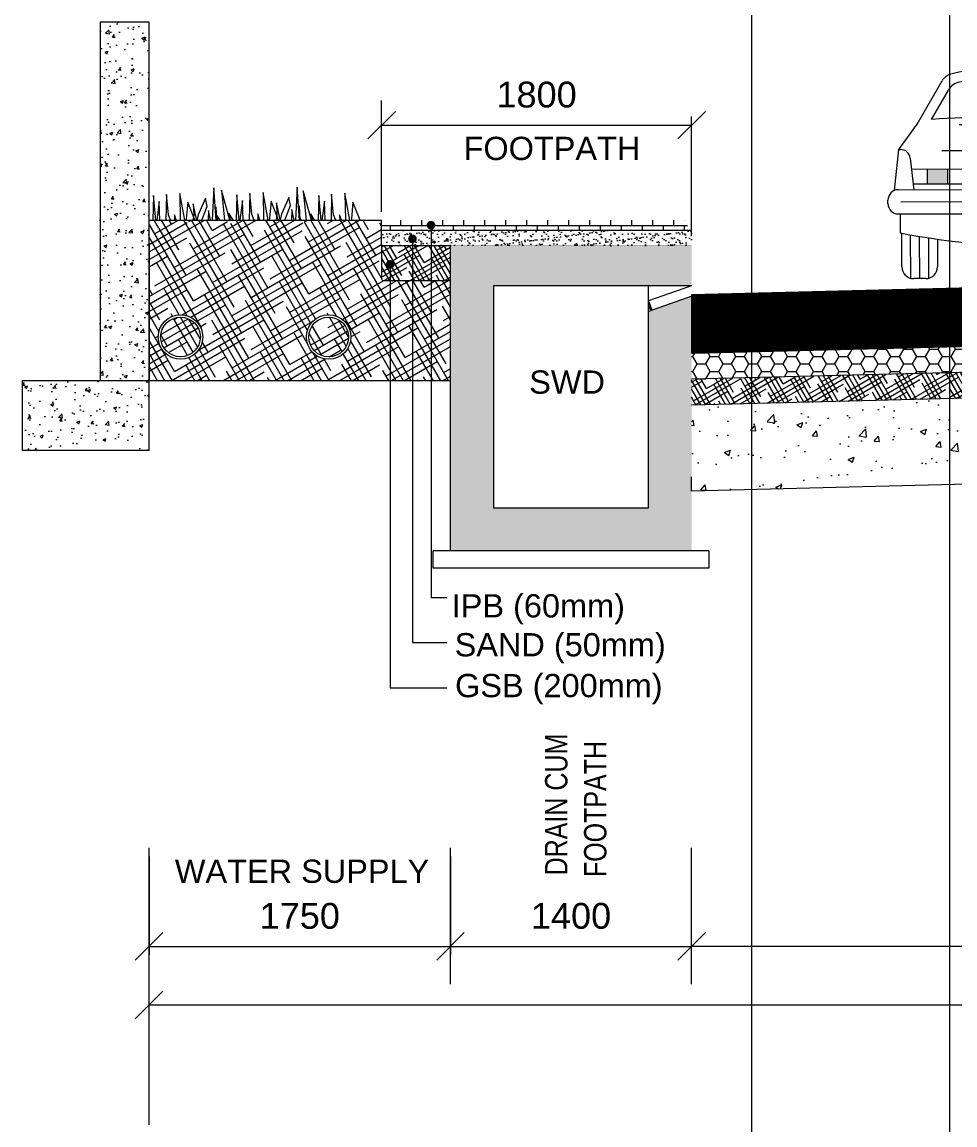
# Model space of a CAD drawing. Header units: inches. Extents: x 1863003 to 1881330, y 133141 to 515800.
# Drawn here: x 1865005 to 1870421, y 151712 to 158120 of the extents above; entities that cross this region are included whole.
import ezdxf

# ---------------------------------------------------------------- set-up
doc = ezdxf.new("R2010")
doc.units = ezdxf.units.IN
doc.header["$MEASUREMENT"] = 0
doc.layers.get('0').update_dxf_attribs({"color": 4, "linetype": 'ELEC_LINE', "lineweight": 13})
doc.layers.get('Defpoints').update_dxf_attribs({"lineweight": 13})
for name, color, linetype, lineweight in [('DIM', 7, 'Continuous', 13), ('DIMEN', 7, 'Continuous', 13), ('HATCH', 252, 'Continuous', 13)]:
    doc.layers.add(name, color=color, linetype=linetype, lineweight=lineweight)
doc.styles.add('ARIAL', font='arial.ttf')
doc.styles.get("Standard").update_dxf_attribs({"font": 'romans.shx'})
doc.linetypes.add('ELEC_LINE', pattern='A,12.7,-5.08,["EL",Standard,S=2.54,R=0,X=-2.54,Y=-1.27],-5.08', length=22.86)
doc.dimstyles.get("Standard").update_dxf_attribs({"dimtxt": 180, "dimasz": 160, "dimexe": 50, "dimexo": 50, "dimgap": 100, "dimtad": 1, "dimdec": 0, "dimzin": 0, "dimdsep": 46, "dimtxsty": 'ARIAL', "dimcen": 0.09, "dimclrd": 256, "dimclre": 256, "dimclrt": 256, "dimadec": 0, "dimazin": 0, "dimtm": 1e-09, "dimtfac": 1, "dimtdec": 0, "dimtofl": 0, "dimtmove": 0, "dimatfit": 3, "dimfxl": 0, "dimtolj": 1, "dimtzin": 0, "dimlwd": 9, "dimlwe": -1, "dimarcsym": 0})

# ---------------------------------------------------------------- blocks, each defined once
blk = doc.blocks.new('ca')
at = {"color": 8}
for p, q in [((-28.87, 25.62), (-23.64, 34.63)), ((28.87, 25.62), (23.64, 34.63)), ((-25.85, 26.63), (-22.36, 32.7)), ((25.85, 26.63), (22.36, 32.7)), ((-32.64, 20.39), (-28.87, 25.62)), ((-11.87, 25.46), (-20.19, 25.46)), ((-11.87, 25.46), (-13.81, 12.06)), ((0, 26.33), (-11.87, 25.46)), ((0, 26.33), (11.87, 25.46)), ((0, 21.14), (0, 26.33)), ((11.87, 25.46), (13.81, 12.06)), ((11.87, 25.46), (20.19, 25.46)), ((32.64, 20.39), (28.87, 25.62)), ((0, 21.14), (-10.62, 21.14)), ((0, 21.14), (10.62, 21.14)), ((-33.58, 11.92), (-32.64, 20.39)), ((-32.64, 20.39), (-32.28, 20.39)), ((-30.3, 18.62), (-29.57, 12.06)), ((-12.64, 20.11), (-23.75, 20.11)), ((0, 19.41), (0, 12.06)), ((12.64, 20.11), (23.75, 20.11)), ((30.3, 18.62), (29.57, 12.06)), ((32.64, 20.39), (32.28, 20.39)), ((33.58, 11.92), (32.64, 20.39)), ((-30.05, 16.33), (0, 16.33)), ((-26.76, 13.26), (-26.76, 16.33)), ((-22.56, 13.26), (-22.56, 16.33)), ((-17.19, 13.26), (-17.19, 16.33)), ((30.05, 16.33), (0, 16.33)), ((17.19, 13.26), (17.19, 16.33)), ((22.56, 13.26), (22.56, 16.33)), ((26.76, 13.26), (26.76, 16.33)), ((-32.79, 12.06), (0, 12.06)), ((-29.71, 13.26), (0, 13.26)), ((29.71, 13.26), (0, 13.26)), ((32.79, 12.06), (0, 12.06)), ((-34.95, 9.21), (-34.95, 9.91)), ((-32.26, 9.56), (0, 9.56)), ((32.26, 9.56), (0, 9.56)), ((34.95, 9.21), (34.95, 9.91)), ((-32.79, 7.05), (0, 7.05)), ((-32.41, 7.05), (-32.41, 3.13)), ((32.79, 7.05), (0, 7.05)), ((32.41, 7.05), (32.41, 3.13)), ((-6.6, 1.76), (-6.6, 6.69)), ((-6.6, 6.69), (0, 6.69)), ((6.6, 6.69), (0, 6.69)), ((6.6, 1.76), (6.6, 6.69)), ((-32.09, -3.91), (-32.09, 3.06)), ((-30.28, -6.26), (-30.28, 2.73)), ((-28.4, -6.35), (-28.4, 2.4)), ((28.4, -6.35), (28.4, 2.4)), ((30.28, -6.26), (30.28, 2.73)), ((32.09, -3.91), (32.09, 3.06)), ((-26.52, -6.26), (-26.52, 2.09)), ((-24.71, 1.81), (-24.71, -3.91)), ((0, 1.76), (-6.6, 1.76)), ((0, 1.76), (6.6, 1.76)), ((24.71, 1.81), (24.71, -3.91)), ((26.52, -6.26), (26.52, 2.09)), ((-27.15, -6.35), (-29.66, -6.35)), ((27.15, -6.35), (29.66, -6.35))]:
    blk.add_line(p, q, dxfattribs=at)
for centre, radius, start, end in [((0, -51.16), 89.85, 90, 104.0557), ((0, -51.16), 89.85, 75.9443, 90), ((-21.11, 33.15), 2.93, 104.0557, 149.858), ((-19.5, 31.06), 3.3, 100.1965, 150.1888), ((0, -77.34), 113.45, 90, 100.1965), ((0, -77.34), 113.45, 79.8035, 90), ((19.5, 31.06), 3.3, 29.8112, 79.8035), ((21.11, 33.15), 2.93, 30.142, 75.9443), ((0, -444.78), 472.11, 90, 93.1382), ((0, -444.78), 472.11, 86.8618, 90), ((-32.28, 18.4), 1.99, 6.3627, 90), ((32.28, 18.4), 1.99, 90, 173.6373), ((-32.79, 9.91), 2.16, 90, 180), ((32.79, 9.91), 2.16, 0, 90), ((-32.79, 9.21), 2.16, 180, 270), ((32.79, 9.21), 2.16, 270, 0), ((0, 169.59), 169.59, 258.9833, 270), ((0, 169.59), 169.59, 270, 281.0167), ((-29.66, -3.91), 2.44, 180, 270), ((-27.15, -3.91), 2.44, 270, 0), ((27.15, -3.91), 2.44, 180, 270), ((29.66, -3.91), 2.44, 270, 0)]:
    blk.add_arc(centre, radius, start, end, dxfattribs=at)
for points in [[(-22.56, 13.26), (-22.56, 16.33), (-26.76, 13.26), (-26.76, 16.33)], [(22.56, 13.26), (22.56, 16.33), (26.76, 13.26), (26.76, 16.33)]]:
    blk.add_solid(points, dxfattribs=at)
blk = doc.blocks.new('_Oblique')
at = {"color": 0, "linetype": 'ByBlock', "lineweight": -2}
blk.add_line((-0.5, -0.5), (0.5, 0.5), dxfattribs=at)
blk = doc.blocks.new('*D256')
at = {"layer": 'Defpoints', "color": 0, "ltscale": 0.02}
for p in [(1868892.3, 152749.4), (1868892.3, 152749.4), (1875892.3, 152749.4)]:
    blk.add_point(p, dxfattribs=at)
at = {"layer": 'DIMEN', "lineweight": 9, "ltscale": 0.02}
blk.add_line((1875892.3, 152749.4), (1868892.3, 152749.4), dxfattribs=at)
at = {"layer": 'DIMEN', "lineweight": 9, "ltscale": 0.02, "xscale": 160, "yscale": 160, "zscale": 160, "rotation": 180}
blk.add_blockref('_Oblique', (1868892.3, 152749.4), dxfattribs=at)
at = {"layer": 'DIMEN', "lineweight": 9, "ltscale": 0.02, "xscale": 160, "yscale": 160, "zscale": 160}
blk.add_blockref('_Oblique', (1875892.3, 152749.4), dxfattribs=at)
at = {"layer": 'DIMEN', "ltscale": 0.02, "insert": (1872392.3, 152926.9), "char_height": 150, "attachment_point": 5, "style": 'ARIAL'}
blk.add_mtext('\\A1;7.0m CARRIAGEWAY', dxfattribs=at)
blk = doc.blocks.new('*D257')
at = {"layer": 'Defpoints', "color": 0, "ltscale": 0.02}
for p in [(1867492.3, 152749.4), (1868892.3, 152749.4), (1868892.3, 152749.4)]:
    blk.add_point(p, dxfattribs=at)
at = {"layer": 'DIMEN', "lineweight": 9, "ltscale": 0.02}
blk.add_line((1867492.3, 152749.4), (1868892.3, 152749.4), dxfattribs=at)
at = {"layer": 'DIMEN', "lineweight": 9, "ltscale": 0.02, "xscale": 160, "yscale": 160, "zscale": 160, "rotation": 180}
blk.add_blockref('_Oblique', (1867492.3, 152749.4), dxfattribs=at)
at = {"layer": 'DIMEN', "lineweight": 9, "ltscale": 0.02, "xscale": 160, "yscale": 160, "zscale": 160}
blk.add_blockref('_Oblique', (1868892.3, 152749.4), dxfattribs=at)
at = {"layer": 'DIMEN', "ltscale": 0.02, "insert": (1868192.3, 152925.9), "char_height": 150, "attachment_point": 5, "style": 'ARIAL'}
blk.add_mtext('\\A1;1400', dxfattribs=at)
blk = doc.blocks.new('*D258')
at = {"layer": 'Defpoints', "color": 0, "ltscale": 0.02}
for p in [(1879742.3, 152409.1), (1865742.3, 152231.5), (1879742.3, 152231.5)]:
    blk.add_point(p, dxfattribs=at)
at = {"layer": 'DIMEN', "ltscale": 0.02}
for p, q in [((1865742.3, 152281.5), (1865742.3, 152459.1)), ((1879742.3, 152281.5), (1879742.3, 152459.1))]:
    blk.add_line(p, q, dxfattribs=at)
at = {"layer": 'DIMEN', "lineweight": 9, "ltscale": 0.02}
blk.add_line((1865742.3, 152409.1), (1879742.3, 152409.1), dxfattribs=at)
at = {"layer": 'DIMEN', "lineweight": 9, "ltscale": 0.02, "xscale": 160, "yscale": 160, "zscale": 160, "rotation": 180}
blk.add_blockref('_Oblique', (1865742.3, 152409.1), dxfattribs=at)
at = {"layer": 'DIMEN', "lineweight": 9, "ltscale": 0.02, "xscale": 160, "yscale": 160, "zscale": 160}
blk.add_blockref('_Oblique', (1879742.3, 152409.1), dxfattribs=at)
at = {"layer": 'DIMEN', "ltscale": 0.02, "insert": (1872392.3, 152586.7), "char_height": 150, "attachment_point": 5, "style": 'ARIAL'}
blk.add_mtext('\\A1;14000 ROW', dxfattribs=at)
blk = doc.blocks.new('*D261')
at = {"layer": 'Defpoints', "color": 0, "ltscale": 0.02}
for p in [(1865742.3, 153321.5), (1867492.3, 153321.5), (1867492.3, 152749.4)]:
    blk.add_point(p, dxfattribs=at)
at = {"layer": 'DIMEN', "ltscale": 0.02}
for p, q in [((1865742.3, 153271.5), (1865742.3, 152699.4)), ((1867492.3, 153271.5), (1867492.3, 152699.4))]:
    blk.add_line(p, q, dxfattribs=at)
at = {"layer": 'DIMEN', "lineweight": 9, "ltscale": 0.02}
blk.add_line((1865742.3, 152749.4), (1867492.3, 152749.4), dxfattribs=at)
at = {"layer": 'DIMEN', "lineweight": 9, "ltscale": 0.02, "xscale": 160, "yscale": 160, "zscale": 160, "rotation": 180}
blk.add_blockref('_Oblique', (1865742.3, 152749.4), dxfattribs=at)
at = {"layer": 'DIMEN', "lineweight": 9, "ltscale": 0.02, "xscale": 160, "yscale": 160, "zscale": 160}
blk.add_blockref('_Oblique', (1867492.3, 152749.4), dxfattribs=at)
at = {"layer": 'DIMEN', "ltscale": 0.02, "insert": (1866617.3, 152925.9), "char_height": 150, "attachment_point": 5, "style": 'ARIAL'}
blk.add_mtext('\\A1;1750', dxfattribs=at)
blk = doc.blocks.new('*D334')
at = {"layer": 'Defpoints', "color": 0, "ltscale": 0.02}
for p in [(1868892.3, 157520.9), (1867092.3, 157420.3), (1868892.3, 157420.3)]:
    blk.add_point(p, dxfattribs=at)
at = {"layer": 'DIMEN', "ltscale": 0.02}
for p, q in [((1867092.3, 157470.3), (1867092.3, 157570.9)), ((1868892.3, 157470.3), (1868892.3, 157570.9))]:
    blk.add_line(p, q, dxfattribs=at)
at = {"layer": 'DIMEN', "lineweight": 9, "ltscale": 0.02}
blk.add_line((1867092.3, 157520.9), (1868892.3, 157520.9), dxfattribs=at)
at = {"layer": 'DIMEN', "lineweight": 9, "ltscale": 0.02, "xscale": 160, "yscale": 160, "zscale": 160, "rotation": 180}
blk.add_blockref('_Oblique', (1867092.3, 157520.9), dxfattribs=at)
at = {"layer": 'DIMEN', "lineweight": 9, "ltscale": 0.02, "xscale": 160, "yscale": 160, "zscale": 160}
blk.add_blockref('_Oblique', (1868892.3, 157520.9), dxfattribs=at)
at = {"layer": 'DIMEN', "ltscale": 0.02, "insert": (1867992.3, 157697.5), "char_height": 150, "attachment_point": 5, "style": 'ARIAL'}
blk.add_mtext('\\A1;1800', dxfattribs=at)

msp = doc.modelspace()

# ---------------------------------------------------------------- hatches: boundary and pattern name
at = {"layer": 'DIM', "linetype": 'Continuous'}
h = msp.add_hatch(dxfattribs=at)
h.set_pattern_fill('AR-CONC')
h.set_pattern_definition([(50, (2550, -355494.32), (182.184669, -15.939086), [19.05, -209.55]), (355, (2550, -355494.32), (-35.243421, 191.056845), [15.24, -167.640584]), (100.451445, (2565.18, -355495.65), (146.941247, 175.117752), [16.190009, -178.090245]), (46.1842, (2550, -355443.52), (271.07904, -42.042328), [28.575, -314.325]), (96.635558, (2572.6, -355447.02), (237.404134, 247.426125), [24.285023, -267.13561]), (351.184151, (2550, -355443.52), (237.404134, 247.426125), [22.859967, -251.45973]), (21, (2575.4, -355456.22), (151.614391, -102.265198), [19.05, -209.55]), (326, (2575.4, -355456.22), (61.802028, 184.187966), [15.24, -167.64]), (71.451445, (2588.03, -355464.74), (213.41642, 81.922769), [16.190009, -178.089938]), (37.5, (2550, -355494.32), (3.0886033, 84.5550389), [0, -165.608, 0, -170.18, 0, -168.275]), (7.5, (2550, -355494.32), (66.8196625, 100.180575), [0, -97.028, 0, -161.798, 0, -64.135]), (327.5, (2493.36, -355494.32), (135.5905952, -5.728744), [0, -63.5, 0, -198.12, 0, -262.89]), (317.5, (2467.96, -355494.32), (148.1291814, 25.426491), [0, -82.55, 0, -131.572, 0, -186.69])])
h.paths.add_polyline_path([(1865742.3, 156035.8), (1865004.8, 156035.8), (1865004.8, 155633.4), (1865742.3, 155633.4)])
h.paths.add_polyline_path([(1865742.3, 158119.8), (1865457.8, 158119.8), (1865457.8, 156035.8), (1865742.3, 156035.8)])
at = {"layer": 'DIM', "linetype": 'Continuous', "ltscale": 0.02}
h = msp.add_hatch(dxfattribs=at)
h.set_pattern_fill('HOUND', color=31, scale=600, angle=30, style=0)
h.set_pattern_definition([(30, (0, -355494.32), (111.1538106, 107.47595264), [600, -300]), (120, (0, -355494.32), (42.52404736, -148.6538106), [600, -300])])
h.paths.add_polyline_path([(1866053.9, 156290.2, -1), (1865795.5, 156290.2, -1)], flags=16)
h.paths.add_polyline_path([(1866039.9, 156290.2, -1), (1865809.5, 156290.2, -1)], flags=0)
h.paths.add_polyline_path([(1866914.2, 156290.2, -1), (1866655.7, 156290.2, -1)], flags=16)
h.paths.add_polyline_path([(1866900.2, 156290.2, -1), (1866669.7, 156290.2, -1)], flags=0)
edge = h.paths.add_edge_path()
edge.add_line((1865742.3, 156969.7), (1865742.3, 156035.8))
edge.add_line((1865742.3, 156035.8), (1867492.3, 156035.8))
edge.add_line((1867492.3, 156035.8), (1867492.3, 156618.3))
edge.add_line((1867492.3, 156618.3), (1867102.3, 156618.3))
edge.add_arc((1867102.3, 156628.3), 10, 180, 270, ccw=False)
edge.add_line((1867092.3, 156628.3), (1867092.3, 156827.3))
edge.add_line((1867092.3, 156827.3), (1867092.3, 156969.7))
edge.add_line((1867092.3, 156969.7), (1867015.5, 156969.7))
edge.add_line((1867015.5, 156969.7), (1867015.3, 156966.2))
edge.add_line((1867015.3, 156966.2), (1867014.6, 156969.7))
edge.add_line((1867014.6, 156969.7), (1866986.3, 156969.7))
edge.add_line((1866986.3, 156969.7), (1866985.7, 156951.2))
edge.add_line((1866985.7, 156951.2), (1866960.1, 156969.7))
edge.add_line((1866960.1, 156969.7), (1866906.3, 156969.7))
edge.add_line((1866906.3, 156969.7), (1866907.7, 156966.2))
edge.add_line((1866907.7, 156966.2), (1866896.5, 156969.7))
edge.add_line((1866896.5, 156969.7), (1866781.8, 156969.7))
edge.add_line((1866781.8, 156969.7), (1866777.8, 156941.7))
edge.add_line((1866777.8, 156941.7), (1866768.2, 156969.7))
edge.add_line((1866768.2, 156969.7), (1866740.9, 156969.7))
edge.add_line((1866740.9, 156969.7), (1866741, 156955.6))
edge.add_line((1866741, 156955.6), (1866733.3, 156969.7))
edge.add_line((1866733.3, 156969.7), (1866677.2, 156969.7))
edge.add_line((1866677.2, 156969.7), (1866676.7, 156948.8))
edge.add_line((1866676.7, 156948.8), (1866667.5, 156969.7))
edge.add_line((1866667.5, 156969.7), (1866648.3, 156969.7))
edge.add_line((1866648.3, 156969.7), (1866635.7, 156927.4))
edge.add_line((1866635.7, 156927.4), (1866634.5, 156969.7))
edge.add_line((1866634.5, 156969.7), (1866547.5, 156969.7))
edge.add_line((1866547.5, 156969.7), (1866549, 156962.5))
edge.add_line((1866549, 156962.5), (1866547, 156969.7))
edge.add_line((1866547, 156969.7), (1866500.8, 156969.7))
edge.add_line((1866500.8, 156969.7), (1866502.5, 156953.5))
edge.add_line((1866502.5, 156953.5), (1866491, 156969.7))
edge.add_line((1866491, 156969.7), (1866252.1, 156969.7))
edge.add_line((1866252.1, 156969.7), (1866251.9, 156965.6))
edge.add_line((1866251.9, 156965.6), (1866251, 156969.7))
edge.add_line((1866251, 156969.7), (1866217.3, 156969.7))
edge.add_line((1866217.3, 156969.7), (1866216.6, 156947.7))
edge.add_line((1866216.6, 156947.7), (1866186.1, 156969.7))
edge.add_line((1866186.1, 156969.7), (1866122.1, 156969.7))
edge.add_line((1866122.1, 156969.7), (1866123.7, 156965.5))
edge.add_line((1866123.7, 156965.5), (1866110.4, 156969.7))
edge.add_line((1866110.4, 156969.7), (1865973.9, 156969.7))
edge.add_line((1865973.9, 156969.7), (1865969.1, 156936.3))
edge.add_line((1865969.1, 156936.3), (1865957.7, 156969.7))
edge.add_line((1865957.7, 156969.7), (1865925.2, 156969.7))
edge.add_line((1865925.2, 156969.7), (1865925.2, 156952.9))
edge.add_line((1865925.2, 156952.9), (1865916.1, 156969.7))
edge.add_line((1865916.1, 156969.7), (1865849.3, 156969.7))
edge.add_line((1865849.3, 156969.7), (1865848.8, 156944.8))
edge.add_line((1865848.8, 156944.8), (1865837.8, 156969.7))
edge.add_line((1865837.8, 156969.7), (1865814.9, 156969.7))
edge.add_line((1865814.9, 156969.7), (1865799.9, 156919.3))
edge.add_line((1865799.9, 156919.3), (1865798.5, 156969.7))
edge.add_line((1865798.5, 156969.7), (1865742.3, 156969.7))
at = {"layer": 'DIM', "linetype": 'Continuous'}
h = msp.add_hatch(dxfattribs=at)
h.set_pattern_fill('AR-BRSTD', scale=0.6)
h.set_pattern_definition([(0, (0, -355351.93), (0, 40.64508), []), (90, (0, -355351.93), (-60.96, 40.64508), [40.64508, -40.64508])])
h.paths.add_polyline_path([(1868892.3, 156909.7), (1868842.3, 156969.7), (1867092.3, 156969.7), (1867092.3, 156909.7)])
h = msp.add_hatch(dxfattribs=at)
h.set_pattern_fill('AR-SAND')
h.set_pattern_definition([(37.5, (0, -355351.93), (-1.6000313, 48.9413237), [0, -38.608, 0, -43.18, 0, -41.275]), (7.5, (0, -355351.93), (44.9523283, 71.68251), [0, -20.828, 0, -34.798, 0, -13.335]), (327.5, (-31.24, -355351.93), (79.099237, 0.1437185), [0, -12.7, 0, -45.72, 0, -59.69]), (317.5, (-31.24, -355351.93), (76.3556452, 22.2929323), [0, -6.35, 0, -29.972, 0, -34.29])])
h.paths.add_polyline_path([(1868892.3, 156819.7), (1868892.3, 156909.7), (1867092.3, 156909.7), (1867092.3, 156819.7)])
at = {"layer": 'DIM', "linetype": 'Continuous', "ltscale": 0.02}
h = msp.add_hatch(dxfattribs=at)
h.set_pattern_fill('HOUND', color=130, scale=400, angle=30, style=0)
h.set_pattern_definition([(30, (0, -355351.93), (74.10254038, 71.6506351), [400, -200]), (120, (0, -355351.93), (28.3493649, -99.10254038), [400, -200])])
h.paths.add_polyline_path([(1867492.3, 156619.7), (1867492.3, 156819.7), (1867092.3, 156819.7), (1867092.3, 156790.9), (1867092.3, 156619.7)])
at = {"layer": 'DIM', "linetype": 'Continuous'}
h = msp.add_hatch(dxfattribs=at)
h.set_pattern_fill('AR-CONC', scale=10)
h.set_pattern_definition([(50, (0, 18571.33), (71.7260183, -6.2752135), [7.5, -82.5]), (355, (0, 18571.33), (-13.8751334, 75.2192134), [6, -66]), (100.4514445, (5.98, 18570.805), (57.8508847, 68.943999), [6.3740192, -70.1142112]), (46.1842, (0, 18591.33), (106.724133, -16.551928), [11.25, -123.75]), (96.6356355, (8.89, 18589.95), (93.4661946, 97.41186), [9.561034, -105.171376]), (351.184164, (0, 18591.33), (93.4661945, 97.41186), [9, -99]), (21, (10, 18586.33), (59.6907052, -40.261889), [7.5, -82.5]), (326, (10, 18586.33), (24.3315332, 72.5150045), [6, -66]), (71.4514447, (14.974, 18582.97), (84.0222377, 32.2531153), [6.374019, -70.1142112]), (37.5, (0, 18571.328), (1.21598553, 33.2893854), [0, -65.2, 0, -67, 0, -66.25]), (7.5, (0, 18571.33), (26.30695374, 39.4411712), [0, -38.2, 0, -63.7, 0, -25.25]), (327.5, (-22.3, 18571.328), (53.3822436, -2.25548717), [0, -25, 0, -78, 0, -103.5]), (317.5, (-32.3, 18571.33), (58.3186169, 10.0104982), [0, -32.5, 0, -51.8, 0, -73.5])])
h.paths.add_polyline_path([(1867492.3, 155047.8), (1868892.3, 155047.8), (1868892.3, 156527.3), (1868642.3, 156439.1), (1868642.3, 155297.8), (1867742.3, 155297.8), (1867742.3, 156587.4), (1868892.3, 156587.4), (1868892.3, 156819.7), (1867492.3, 156819.7)])
at = {"layer": 'DIM', "linetype": 'Continuous', "ltscale": 0.02}
h = msp.add_hatch(dxfattribs=at)
h.set_pattern_fill('HONEY', color=31, scale=400, style=0)
h.set_pattern_definition([(0, (0, -355644.32), (75, 43.3012702), [50, -100]), (120, (0, -355644.32), (-75, 43.3012702), [50, -100]), (60, (0, -355644.32), (2e-14, 86.6025404), [-100, 50])])
h.paths.add_polyline_path([(1868892.3, 156194.8), (1872392.3, 156282.4), (1872392.3, 156132.3), (1868892.3, 156044.8)])
h = msp.add_hatch(dxfattribs=at)
h.set_pattern_fill('HOUND', color=130, scale=400, angle=30, style=0)
h.set_pattern_definition([(30, (0, -355644.32), (74.10254038, 71.6506351), [400, -200]), (120, (0, -355644.32), (28.3493649, -99.10254038), [400, -200])])
h.paths.add_polyline_path([(1868892.3, 156044.8), (1872392.3, 156132.3), (1872392.3, 155982.3), (1868892.3, 155894.7)])
h = msp.add_hatch(dxfattribs=at)
h.set_pattern_fill('AR-CONC', scale=50, style=0)
h.set_pattern_definition([(50, (0, -355644.32), (358.63009, -31.376067), [37.5, -412.5]), (355, (0, -355644.32), (-69.37567, 376.09607), [30, -330]), (100.451444, (29.9, -355646.93), (289.254423, 344.719995), [31.870096, -350.571056]), (46.1842, (0, -355544.3), (533.62067, -82.75964), [56.25, -618.75]), (96.635635, (44.47, -355551.2), (467.33097, 487.0593), [47.80517, -525.85688]), (351.184164, (0, -355544.3), (467.33097, 487.0593), [45, -495]), (21, (50, -355569.32), (298.453526, -201.309445), [37.5, -412.5]), (326, (50, -355569.32), (121.657666, 362.57502), [30, -330]), (71.451445, (74.87, -355586.1), (420.11119, 161.265576), [31.870095, -350.571056]), (37.5, (0, -355644.32), (6.079928, 166.446927), [0, -326, 0, -335, 0, -331.25]), (7.5, (0, -355644.32), (131.534769, 197.205856), [0, -191, 0, -318.5, 0, -126.25]), (327.5, (-111.5, -355644.32), (266.911218, -11.277436), [0, -125, 0, -390, 0, -517.5]), (317.5, (-161.5, -355644.32), (291.593085, 50.05249), [0, -162.5, 0, -259, 0, -367.5])])
h.paths.add_polyline_path([(1868892.3, 155894.7), (1872392.3, 155982.3), (1872392.3, 155482.1), (1868892.3, 155394.6)])
at = {"layer": 'HATCH', "linetype": 'Continuous', "ltscale": 0.02}
h = msp.add_hatch(dxfattribs=at)
h.set_pattern_fill('ANSI31', color=141, scale=10)
h.set_pattern_definition([(45, (0, -355644.3199), (-0.8838834765, 0.8838834765), [])])
h.paths.add_polyline_path([(1868892.3, 156527.3), (1868892.3, 156534.9), (1872392.3, 156622.5), (1872392.3, 156282.4), (1868892.3, 156194.8)])

# ---------------------------------------------------------------- linework, layer by layer
at = {"color": 8, "linetype": 'Continuous', "ltscale": 0.02}
for p in [(1869242.3, 502880.9), (1870392.3, 502880.9)]:
    msp.add_xline(p, (0, 1), dxfattribs=at)
at = {"color": 66, "linetype": 'Continuous', "lineweight": 9, "ltscale": 0.25, "flags": 128}
for points in [[(1865949.2, 156969.7), (1865920.2, 157124.5), (1865923.2, 156969.7)], [(1866131.5, 156969.7), (1866119, 157156.1), (1866109.4, 156969.7)], [(1866211.2, 156969.7), (1866162.1, 157142.7), (1866179.9, 156969.7)], [(1866352.2, 156969.7), (1866338.3, 157004.2), (1866326.6, 157123.9), (1866323.5, 156969.7)], [(1866434, 156969.7), (1866404, 157129.7), (1866407.1, 156969.7)], [(1866615.6, 156969.7), (1866602.8, 157161.3), (1866593, 156969.7)], [(1866685.6, 156969.7), (1866637.7, 157138.5), (1866655.1, 156969.7)], [(1866908.8, 156969.7), (1866879.6, 157125.5), (1866882.7, 156969.7)], [(1865781.8, 156969.7), (1865768.7, 157111.4), (1865763.8, 156969.7)], [(1865804.3, 156969.7), (1865801.2, 157078), (1865787, 156969.7)], [(1865866.3, 156969.7), (1865854.5, 156999), (1865842.8, 157118.6), (1865839.8, 156969.7)], [(1866007.3, 156969.7), (1865966.7, 157073.1), (1865957.2, 156975.7), (1865956.9, 156969.7)], [(1866048, 156969.7), (1866080.4, 157048.8), (1866070.5, 157095.7), (1866027.5, 156999.1), (1866018.9, 156967.7), (1865998.2, 157064.4), (1866001.2, 156997.1), (1865996.7, 156969.7)], [(1866266.1, 156969.7), (1866252.5, 157116.6), (1866247.4, 156969.7)], [(1866288.2, 156969.7), (1866285, 157083.2), (1866270.1, 156969.7)], [(1866493.2, 156969.7), (1866450.5, 157078.3), (1866441, 156980.9), (1866440.4, 156969.7)], [(1866529.6, 156969.7), (1866564.2, 157054), (1866554.3, 157100.9), (1866511.3, 157004.3), (1866502.7, 156972.9), (1866482, 157069.7), (1866485, 157002.3), (1866479.7, 156969.7)], [(1866741.4, 156969.7), (1866728.1, 157112.3), (1866723.2, 156969.7)], [(1866763.8, 156969.7), (1866760.7, 157078.9), (1866746.3, 156969.7)], [(1866826.2, 156969.7), (1866814, 156999.9), (1866802.3, 157119.6), (1866799.3, 156969.7)], [(1866967.1, 156969.7), (1866926.2, 157074.1), (1866916.7, 156976.7), (1866916.3, 156969.7)], [(1865899.6, 156969.7), (1865889.4, 156999.8), (1865889.5, 156969.7)], [(1866099.2, 156969.7), (1866087, 157025.1), (1866085.4, 156969.7)], [(1866129.2, 157003.2), (1866130.7, 157046), (1866132.8, 156969.7)], [(1866154.3, 156969.7), (1866135.4, 156996.5), (1866139.3, 156969.7)], [(1866229.6, 156969.7), (1866205.4, 157009.7), (1866213.8, 156969.7)], [(1866385.2, 156969.7), (1866373.2, 157005), (1866373.4, 156969.7)], [(1866584.2, 156969.7), (1866570.8, 157030.3), (1866569.1, 156969.7)], [(1866613, 157008.4), (1866614.5, 157051.2), (1866616.8, 156969.7)], [(1866702.7, 156969.7), (1866681, 157005.5), (1866688.5, 156969.7)], [(1866859.4, 156969.7), (1866848.8, 157000.7), (1866849, 156969.7)], [(1866626.9, 156969.7), (1866611, 156992.2), (1866614.3, 156969.7)]]:
    msp.add_lwpolyline(points, dxfattribs=at)
at = {"color": 7, "linetype": 'Continuous', "ltscale": 0.02, "const_width": 0.2}
msp.add_lwpolyline([(1867092.3, 156969.7), (1868842.3, 156969.7, -0.414214), (1868892.3, 156919.7), (1868892.3, 155047.8)], format="xyb", dxfattribs=at)
at = {"color": 7, "linetype": 'Continuous', "ltscale": 0.02}
for points in [[(1867092.3, 156827.3), (1867092.3, 156969.7)], [(1867492.3, 155047.8), (1867492.3, 156819.7)], [(1867742.3, 156587.4), (1867742.3, 155297.8), (1868642.3, 155297.8), (1868642.3, 156587.4)], [(1868892.3, 156587.4), (1867742.3, 156587.4)], [(1867392.3, 154947.8), (1867392.3, 155047.8)], [(1868992.3, 155047.8), (1867392.3, 155047.8)], [(1868992.3, 155047.8), (1868992.3, 154947.8)], [(1868992.3, 154947.8), (1867392.3, 154947.8)]]:
    msp.add_lwpolyline(points, dxfattribs=at)
at = {"color": 7, "linetype": 'Continuous', "ltscale": 0.02, "const_width": 0.2}
msp.add_lwpolyline([(1868892.3, 156819.7), (1867092.3, 156819.7)], dxfattribs=at)
at = {"color": 6, "linetype": 'Continuous', "ltscale": 0.02}
for points in [[(1872392.3, 156622.5), (1868892.3, 156534.9)], [(1872392.3, 156282.4), (1868892.3, 156194.8)], [(1872392.3, 156132.3), (1868892.3, 156044.8)], [(1872392.3, 155982.3), (1868892.3, 155894.7)], [(1872404.8, 155482.4), (1868892.3, 155394.6), (1868892.3, 155477.3)]]:
    msp.add_lwpolyline(points, dxfattribs=at)
at = {"color": 8, "linetype": 'Continuous', "ltscale": 0.02}
for points in [[(1865742.3, 151712), (1865742.3, 153321.5)], [(1867492.3, 152529.2), (1867492.3, 153321.5)], [(1868892.3, 152529.2), (1868892.3, 153321.5)]]:
    msp.add_lwpolyline(points, dxfattribs=at)
at = {"layer": 'DIM', "color": 7, "linetype": 'Continuous'}
for points in [[(1865742.3, 156035.8), (1865742.3, 158119.8), (1865457.8, 158119.8), (1865457.8, 156035.8)], [(1865742.3, 156969.7), (1867092.3, 156969.7)], [(1868892.3, 156909.7), (1867092.3, 156909.7)], [(1865742.3, 156827.3), (1865742.3, 156035.8)], [(1867492.3, 156819.7), (1867092.3, 156819.7)], [(1868892.3, 156587.4), (1868642.3, 156499.2)], [(1868894.2, 156528), (1868642.3, 156439.1)], [(1868642.3, 156499.2), (1868661.2, 156445.7)], [(1865742.3, 156035.8), (1865004.8, 156035.8), (1865004.8, 155633.4), (1865742.3, 155633.4), (1865742.3, 156035.8)], [(1867492.3, 156035.8), (1865742.3, 156035.8)]]:
    msp.add_lwpolyline(points, dxfattribs=at)
at = {"layer": 'DIM', "color": 8, "linetype": 'Continuous'}
for points in [[(1867092.3, 157017.2), (1867092.3, 157663.3)], [(1868892.3, 156875.1), (1868892.3, 157521.2)]]:
    msp.add_lwpolyline(points, dxfattribs=at)
at = {"layer": 'DIM', "color": 7, "linetype": 'Continuous'}
msp.add_lwpolyline([(1867092.3, 156827.3), (1867092.3, 156628.3, 0.414214), (1867102.3, 156618.3), (1867492.3, 156618.3)], format="xyb", dxfattribs=at)
for centre, radius in [((1865924.7, 156290.2), 129.2), ((1866784.9, 156290.2), 129.2), ((1865924.7, 156290.2), 115.2), ((1866784.9, 156290.2), 115.2)]:
    msp.add_circle(centre, radius, dxfattribs=at)
msp.add_arc((1868691, 156486.3), 50.4, 165.21673, 233.66362, dxfattribs=at)

# ---------------------------------------------------------------- block references
at = {"layer": 'DIM', "color": 7, "linetype": 'Continuous', "xscale": 28.04577624273334, "yscale": 28.04577624273334, "zscale": 28.04577624273334, "rotation": 0.1542392016107282}
msp.add_blockref('ca', (1871013.3, 156809.5), dxfattribs=at)

# ---------------------------------------------------------------- texts
at = {"layer": 'DIMEN', "linetype": 'Continuous', "style": 'ARIAL'}
for s, p in [('FOOTPATH', (1867568.3, 157318.2)), ('SWD', (1867949.6, 155960.7)), ('IPB (60mm)', (1867499.5, 154660.7)), ('SAND (50mm)', (1867516.5, 154434.5)), ('GSB (200mm)', (1867519, 154197.2)), ('WATER SUPPLY', (1865891.8, 153118.5))]:
    msp.add_text(s, height=135, dxfattribs=at).set_placement(p)
at = {"layer": 'DIMEN', "linetype": 'Continuous', "style": 'ARIAL', "width": 0.8}
for s, p in [('DRAIN CUM', (1868171.4, 153162.1)), ('FOOTPATH', (1868397.9, 153152.1))]:
    msp.add_text(s, height=130, rotation=90, dxfattribs=at).set_placement(p)

# ---------------------------------------------------------------- dimensions: what is measured, and where the dimension line sits
at = {"layer": 'DIMEN', "ltscale": 0.02}
for p1, p2, distance, picture, middle in [((1867092.3, 157420.3), (1868892.3, 157420.3), 100.6, '*D334', (1867992.3, 157697.5)), ((1865742.3, 153321.5), (1867492.3, 153321.5), -572.2, '*D261', (1866617.3, 152925.9)), ((1867492.3, 152749.4), (1868892.3, 152749.4), 0, '*D257', (1868192.3, 152925.9))]:
    dim = msp.add_aligned_dim(p1=p1, p2=p2, distance=distance, dimstyle='Standard', override={"dimtxt": 150, "dimblk1": 'Oblique', "dimblk2": 'Oblique', "dimsah": 1}, dxfattribs=at)
    dim.commit()
    dim.dimension.update_dxf_attribs({"geometry": picture, "text_midpoint": middle})
dim = msp.add_aligned_dim(p1=(1875892.3, 152749.4), p2=(1868892.3, 152749.4), distance=0, text='7.0m CARRIAGEWAY', dimstyle='Standard', override={"dimtxt": 150, "dimblk1": 'Oblique', "dimblk2": 'Oblique', "dimsah": 1}, dxfattribs=at)
dim.commit()
dim.dimension.update_dxf_attribs({"geometry": '*D256', "text_midpoint": (1872392.3, 152926.9)})
dim = msp.add_linear_dim(base=(1879742.3, 152409.1), p1=(1865742.3, 152231.5), p2=(1879742.3, 152231.5), angle=0, text='<> ROW', dimstyle='Standard', override={"dimtxt": 150, "dimblk1": 'Oblique', "dimblk2": 'Oblique', "dimsah": 1}, dxfattribs=at)
dim.commit()
dim.dimension.update_dxf_attribs({"geometry": '*D258', "text_midpoint": (1872392.3, 152409.1), "dimtype": 161})

# ---------------------------------------------------------------- leaders
at = {"layer": 'DIMEN', "lineweight": 9, "ltscale": 0.02}
for points in [[(1867379.3, 156939.9), (1867379.3, 154776.7), (1867471.6, 154776.7)], [(1867271.6, 156860.2), (1867271.6, 154514.2), (1867471.6, 154514.2)], [(1867142.3, 156711.8), (1867142.3, 154251.7), (1867471.6, 154251.7)]]:
    msp.add_leader(points, dimstyle='Standard', override={"dimasz": 50, "dimldrblk": 'Dot'}, dxfattribs=at)

doc.saveas('drawing.dxf')
